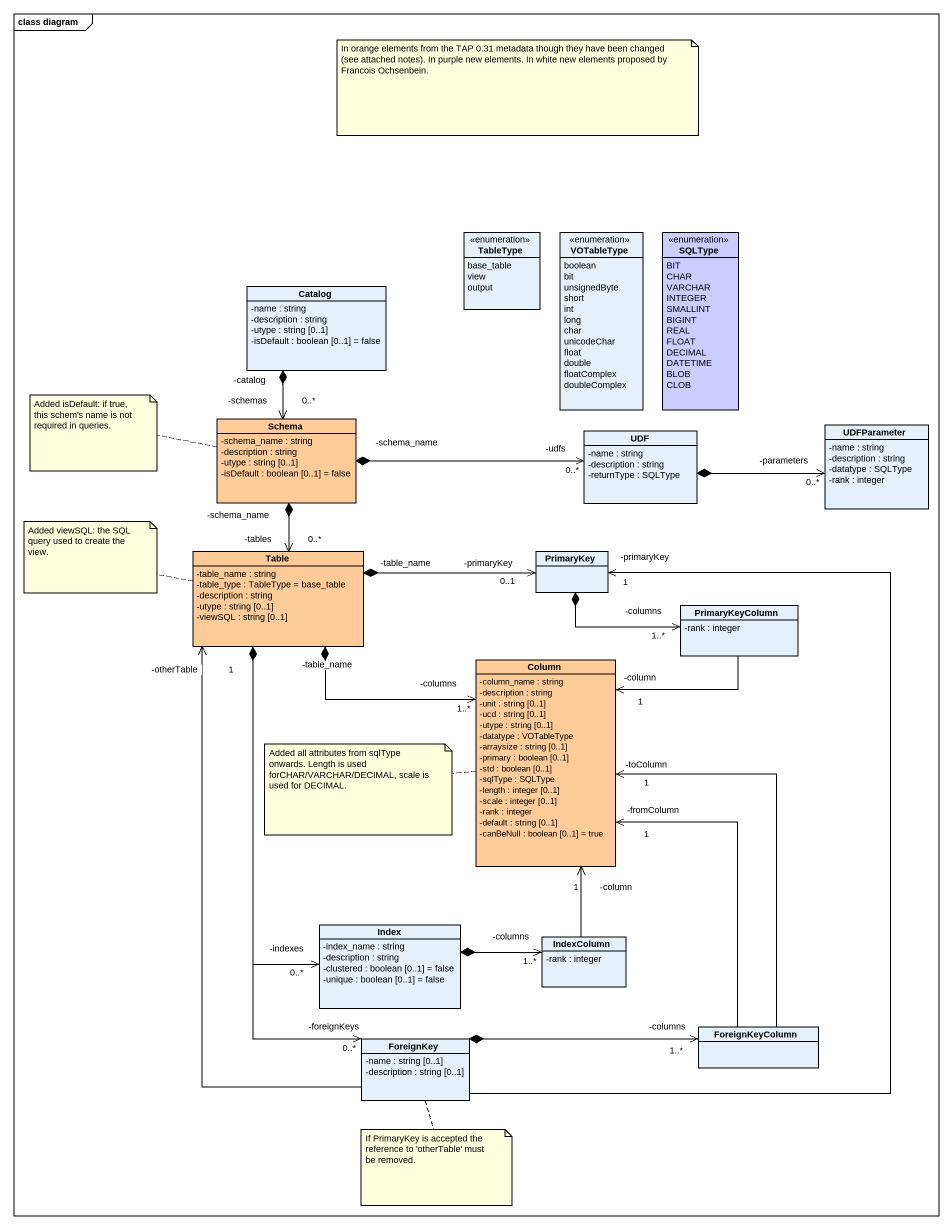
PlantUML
@startuml
mainframe class diagram
hide circle
hide empty members
skinparam classAttributeIconSize 0
enum TableType {
  base_table
  view
  output
}
enum VOTableType {
  boolean
  bit
  unsignedByte
  short
  int
  long
  char
  unicodeChar
  float
  double
  floatComplex
  doubleComplex
}
enum SQLType #CCCCFF {
  BIT
  CHAR
  VARCHAR
  INTEGER
  SMALLINT
  BIGINT
  REAL
  FLOAT
  DECIMAL
  DATETIME
  BLOB
  CLOB
}
class Catalog {
  -name : string
  -description : string
  -utype : string [0..1]
  -isDefault : boolean [0..1] = false
}
class Schema #FFCC99 {
  -schema_name : string
  -description : string
  -utype : string [0..1]
  -isDefault : boolean [0..1] = false
}
class UDFParameter {
  -name : string
  -description : string
  -datatype : SQLType
  -rank : integer
}
class UDF {
  -name : string
  -description : string
  -returnType : SQLType
}
class Table #FFCC99 {
  -table_name : string
  -table_type : TableType = base_table
  -description : string
  -utype : string [0..1]
  -viewSQL : string [0..1]
}
class PrimaryKey
class PrimaryKeyColumn {
  -rank : integer
}
class Column #FFCC99 {
  -column_name : string
  -description : string
  -unit : string [0..1]
  -ucd : string [0..1]
  -utype : string [0..1]
  -datatype : VOTableType
  -arraysize : string [0..1]
  -primary : boolean [0..1]
  -std : boolean [0..1]
  -sqlType : SQLType
  -length : integer [0..1]
  -scale : integer [0..1]
  -rank : integer
  -default : string [0..1]
  -canBeNull : boolean [0..1] = true
}
class Index {
  -index_name : string
  -description : string
  -clustered : boolean [0..1] = false
  -unique : boolean [0..1] = false
}
class IndexColumn {
  -rank : integer
}
class ForeignKey {
  -name : string [0..1]
  -description : string [0..1]
}
class ForeignKeyColumn
Catalog "-catalog" *--> "-schemas\n0..*" Schema
Schema "-schema_name" *-right-> "-udfs\n0..*" UDF
Schema "-schema_name" *--> "-tables\n0..*" Table
UDF *-right-> "-parameters\n0..*" UDFParameter
Table "-table_name" *-right-> "-primaryKey\n0..1" PrimaryKey
Table "-table_name" *--> "-columns\n1..*" Column
Table *--> "-indexes\n0..*" Index
Table *--> "-foreignKeys\n0..*" ForeignKey
PrimaryKey *-right-> "-columns\n1..*" PrimaryKeyColumn
PrimaryKeyColumn --> "-column\n1" Column
Index *-right-> "-columns\n1..*" IndexColumn
IndexColumn -up-> "-column\n1" Column
ForeignKey -up-> "-otherTable\n1" Table
ForeignKey -up-> "-primaryKey\n1" PrimaryKey
ForeignKey *-right-> "-columns\n1..*" ForeignKeyColumn
ForeignKeyColumn -up-> "-fromColumn\n1" Column
ForeignKeyColumn -up-> "-toColumn\n1" Column
note as N1
  In orange elements from the TAP 0.31 metadata though they have been changed (see attached notes). In purple new elements. In white new elements proposed by Francois Ochsenbein.
end note
note left of Schema : Added isDefault: if true, this schem's name is not required in queries.
note left of Table : Added viewSQL: the SQL query used to create the view.
note left of Column : Added all attributes from sqlType onwards. Length is used forCHAR/VARCHAR/DECIMAL, scale is used for DECIMAL.
note bottom of ForeignKey : If PrimaryKey is accepted the reference to 'otherTable' must be removed.
@enduml
